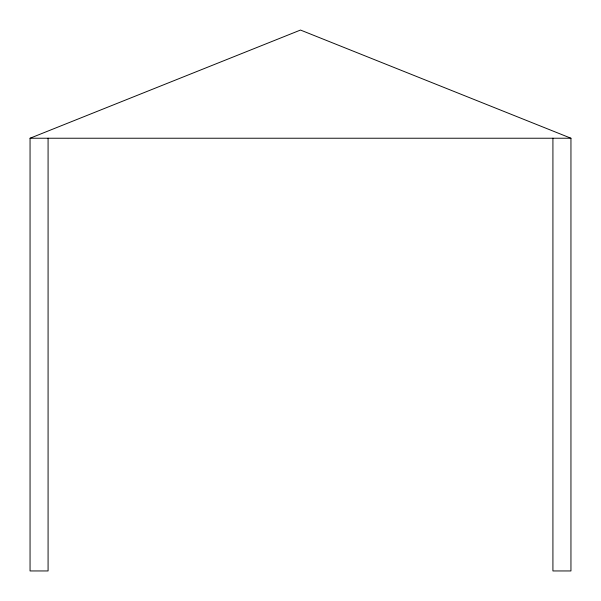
<?xml version="1.0" encoding="UTF-8"?>
<svg xmlns="http://www.w3.org/2000/svg" width="601" height="601" viewBox="0 0 601 601"><rect width="100%" height="100%" fill="white"/><g stroke="black" fill="none" stroke-linecap="round" stroke-linejoin="round"><path stroke-width="0.9" d="M48.08 138.23L48.08 570.95L30.05 570.95L30.05 138.23L300.5 30.05L570.95 138.23L570.95 570.95L552.92 570.95L552.92 138.23M30.05 138.23L570.95 138.23"/></g></svg>
